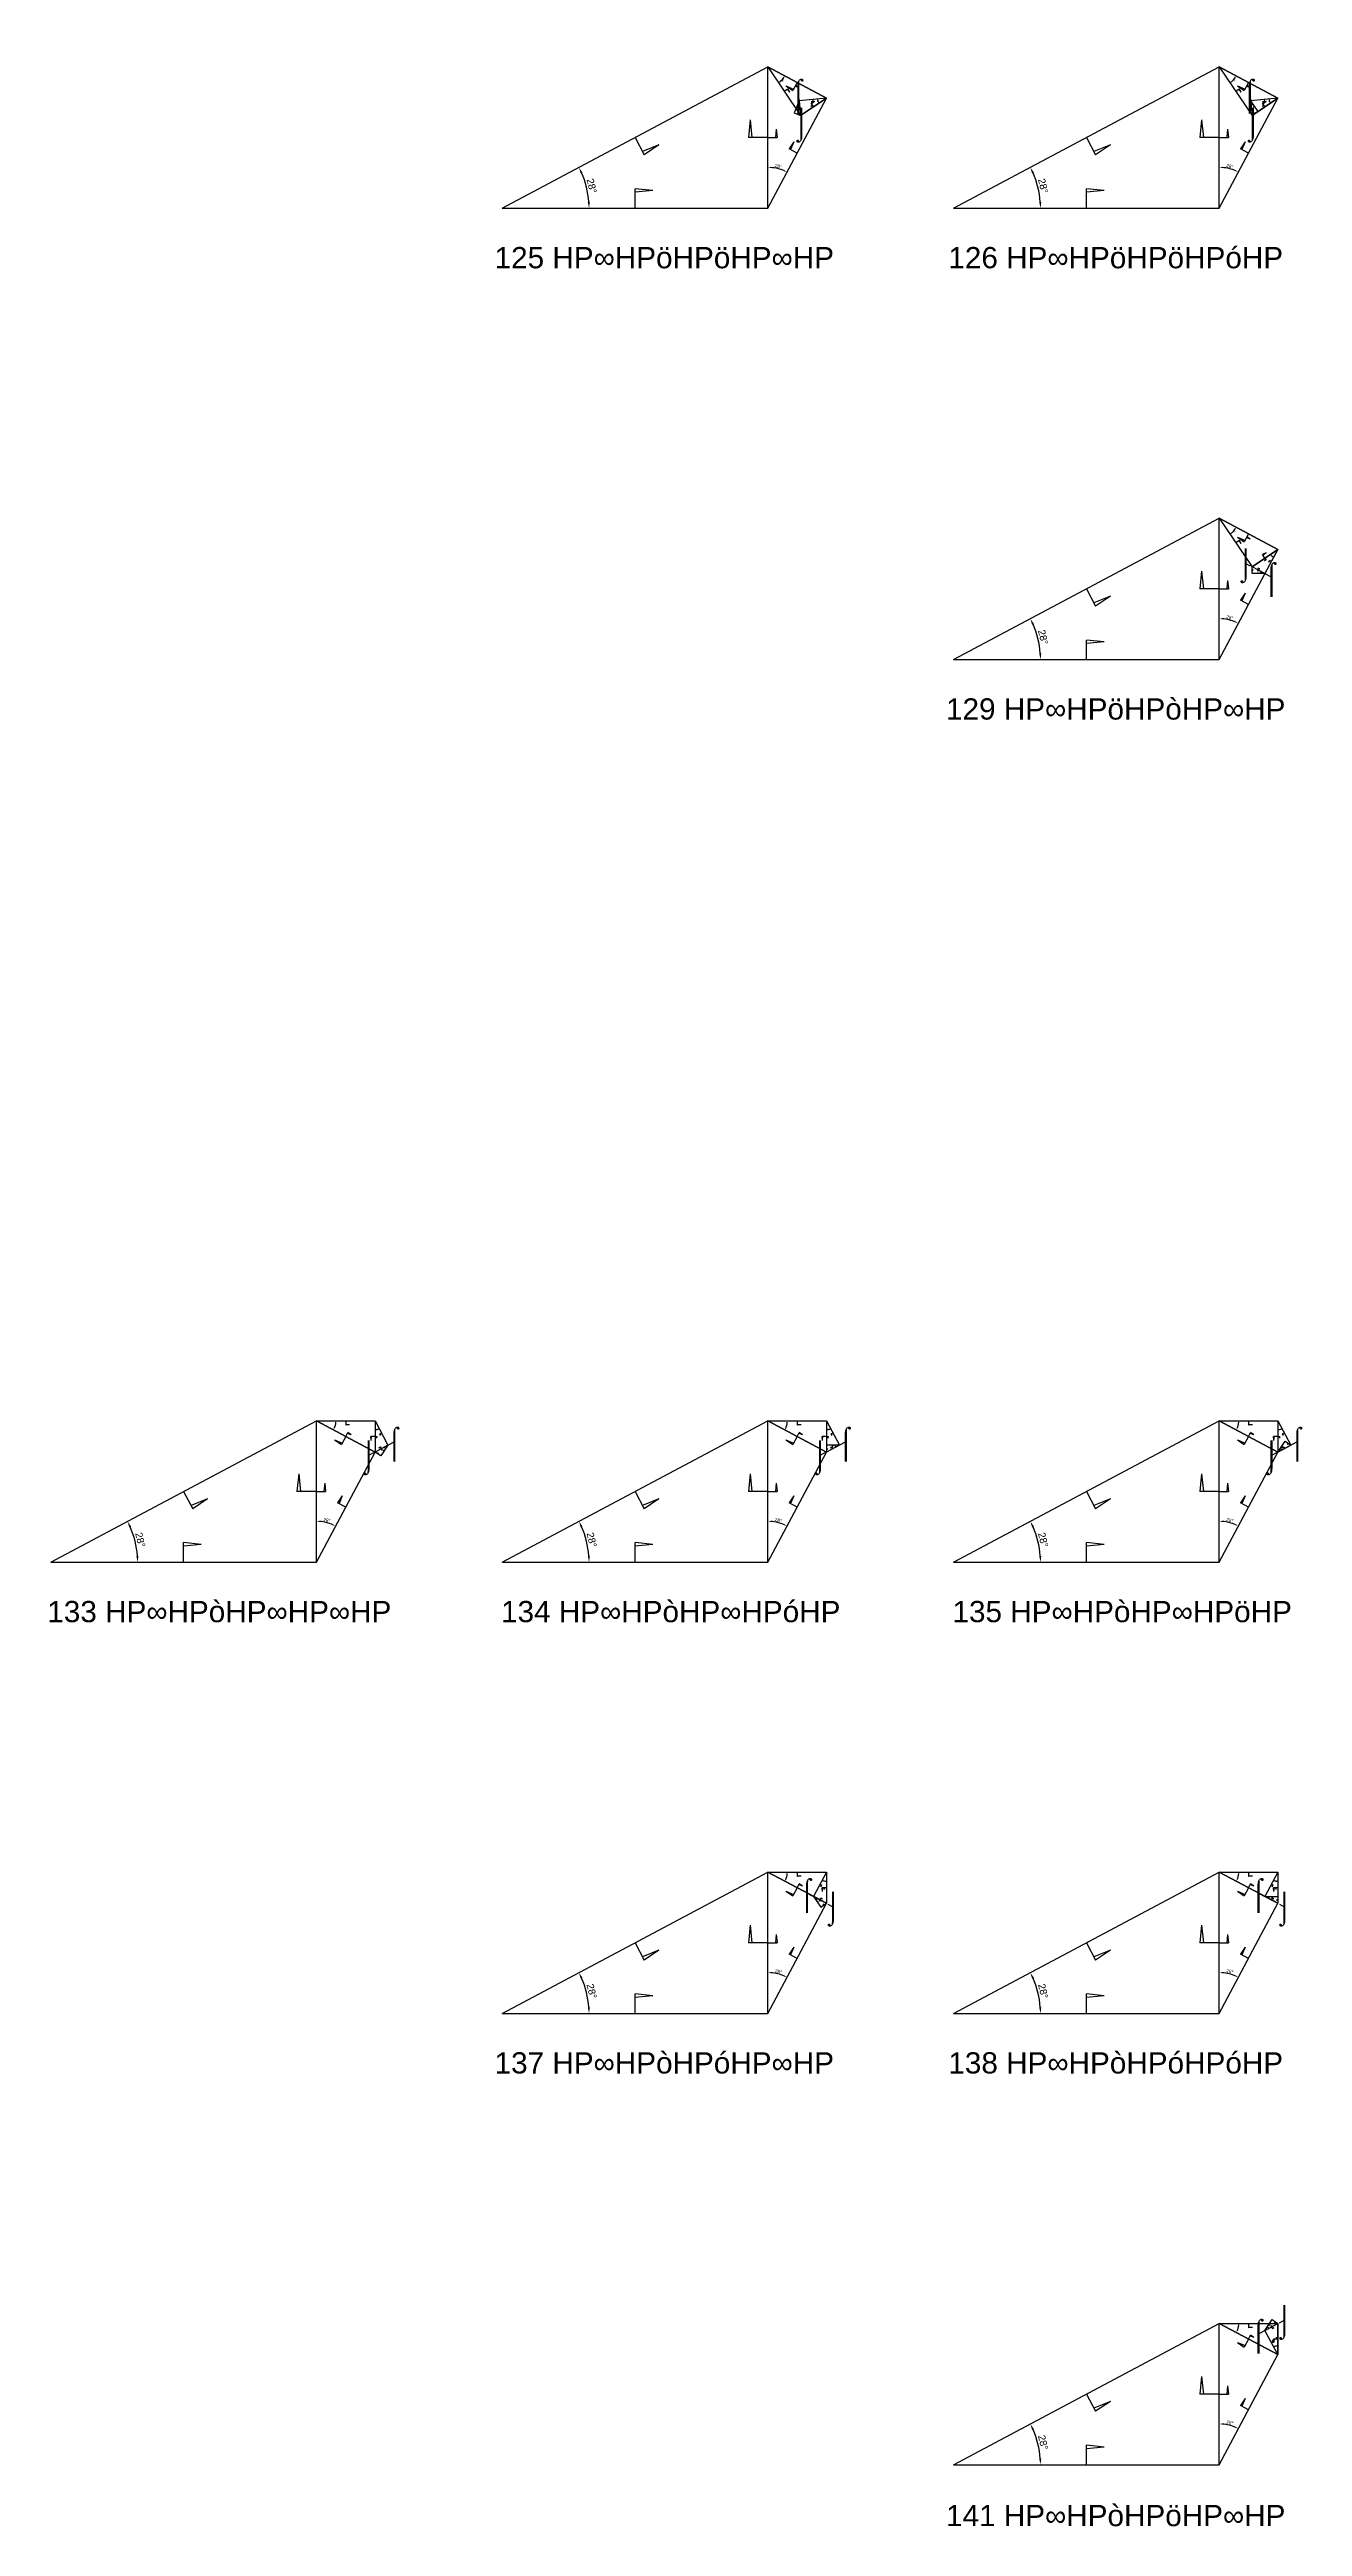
# Model space of a CAD drawing. Header units: millimetres. Extents: x 130683 to 598801, y -2841579 to 24518.
# Drawn here: x 207290 to 278015, y -1210118 to -1070261 of the extents above; entities that cross this region are included whole.
import ezdxf
from ezdxf.enums import TextEntityAlignment as Align

# ---------------------------------------------------------------- set-up
doc = ezdxf.new("R2010")
doc.units = ezdxf.units.MM
doc.header["$PDMODE"] = 35
doc.linetypes.add('DASHED', pattern=[19.05, 12.7, -6.35])
for name, color, linetype in [('BASE', 170, 'Continuous'), ('HYPOTENUSE', 20, 'Continuous'), ('PERPENDICULAR', 90, 'Continuous')]:
    doc.layers.add(name, color=color, linetype=linetype)
doc.styles.add('Arial', font='arial_0.ttf')
doc.dimstyles.new('ISO-25', dxfattribs={"dimtxt": 250, "dimasz": 100, "dimexe": 1.25, "dimexo": 0.625, "dimgap": 100, "dimtad": 1, "dimdec": 0, "dimtxsty": 'Arial', "dimcen": 2.5, "dimadec": 0, "dimazin": 0, "dimtfac": 1, "dimtdec": 0, "dimtmove": 0, "dimatfit": 3, "dimfxl": 1, "dimarcsym": 0})

# ---------------------------------------------------------------- blocks, each defined once
blk = doc.blocks.new('*D11')
at = {"color": 0, "lineweight": -2, "ltscale": 100, "transparency": 16777216}
blk.add_arc((0, 0), 4906, 4.08845, 23.91155, dxfattribs=at)
at = {"color": 0, "ltscale": 100, "transparency": 16777216}
for points in [[(4432, 1963), (4537, 2014), (4332, 2303)], [(4952, 352), (4835, 348), (4906, 0)]]:
    blk.add_solid(points, dxfattribs=at)
at = {"layer": 'Defpoints', "color": 0, "ltscale": 100, "transparency": 16777216}
for p in [(15000, 7976), (0, 0), (0, 0), (4841, 796), (15000, 0)]:
    blk.add_point(p, dxfattribs=at)
at = {"color": 0, "ltscale": 100, "transparency": 16777216, "insert": (5055, 1260), "char_height": 400, "attachment_point": 5, "rotation": 284, "style": 'Arial'}
blk.add_mtext('28°', dxfattribs=at)
blk = doc.blocks.new('SanjoyNathGeometrifyingTrigonometryFundamentalLockedSet')
at = {"color": 114, "linetype": 'DASHED', "ltscale": 100, "true_color": 0x139b48}
for p, q in [((14000, 4987.8), (13900, 3987.8)), ((14000, 4987.8), (14100, 3987.8)), ((15000, 3987.8), (13900, 3987.8))]:
    blk.add_line(p, q, dxfattribs=at)
at = {"color": 242, "linetype": 'DASHED', "ltscale": 100, "true_color": 0xcd2027}
for p, q in [((7500, 3987.8), (8016.4, 3016.6)), ((8852.4, 3574.3), (7922.5, 3193.2)), ((8852.4, 3574.3), (8016.4, 3016.6))]:
    blk.add_line(p, q, dxfattribs=at)
at = {"color": 159, "linetype": 'DASHED', "ltscale": 100, "true_color": 0x22346e}
for p, q in [((7500, 0), (7500, 1100)), ((8500, 1000), (7500, 1100)), ((8500, 1000), (7500, 900))]:
    blk.add_line(p, q, dxfattribs=at)
at = {"layer": 'BASE'}
blk.add_line((0, 0), (15000, 0), dxfattribs=at)
at = {"layer": 'HYPOTENUSE'}
blk.add_line((0, 0), (15000, 7975.6), dxfattribs=at)
at = {"layer": 'PERPENDICULAR'}
blk.add_line((15000, 0), (15000, 7975.6), dxfattribs=at)
at = {"color": 4, "ltscale": 100}
dim = blk.add_angular_dim_2l(base=(4841, 795.6), line1=((0, 0), (15000, 0)), line2=((0, 0), (15000, 7975.6)), dimstyle='ISO-25', override={"dimtxt": 400, "dimasz": 350, "dimgap": 100}, dxfattribs=at)
dim.commit()
dim.dimension.update_dxf_attribs({"geometry": '*D11', "text_midpoint": (5055.4, 1260.5)})

msp = doc.modelspace()

# ---------------------------------------------------------------- linework, layer by layer
at = {"linetype": 'DASHED', "ltscale": 70}
for p, q in [((249558, -1072753), (249731, -1074395)), ((275041, -1072753), (275214, -1074395)), ((276264, -1100049), (274806, -1099274)), ((226755, -1148869), (225298, -1149644)), ((252238, -1148869), (250781, -1149644)), ((277721, -1148869), (276264, -1149644)), ((250052, -1174352), (251509, -1175127)), ((275535, -1174352), (276992, -1175127)), ((275535, -1199239), (276992, -1198464))]:
    msp.add_line(p, q, dxfattribs=at)

# ---------------------------------------------------------------- block references
at = {"linetype": 'DASHED'}
for p in [(232839, -1079219), (258322, -1079219), (258322, -1104702), (207356, -1155668), (232839, -1155668), (258322, -1155668), (232839, -1181151), (258322, -1181151), (258322, -1206633)]:
    msp.add_blockref('SanjoyNathGeometrifyingTrigonometryFundamentalLockedSet', p, dxfattribs=at)
at = {"linetype": 'DASHED', "ltscale": 100}
for p, xscale, yscale, zscale, rotation in [((247839, -1079219), 0.4694715627858909, 0.4694715627858909, 0.4694715627858909, 62), ((247839, -1071244), 0.220403548264628, 0.220403548264628, 0.220403548264628, 304.0000000000001), ((273322, -1079219), 0.4694715627858909, 0.4694715627858909, 0.4694715627858909, 62), ((273322, -1071244), 0.220403548264628, 0.220403548264628, 0.220403548264628, 304.0000000000001), ((249601, -1073164), 0.04857772408763799, 0.04857772408763799, 0.04857772408763799, 248.0000000000011), ((251145, -1073002), 0.103473198247351, 0.103473198247351, 0.103473198247351, 185.9999999999999), ((275084, -1073164), -0.04857772408763799, 0.04857772408763799, 0.04857772408763799, 124.0000000000013), ((276628, -1073002), 0.103473198247351, 0.103473198247351, 0.103473198247351, 185.9999999999999), ((273322, -1096727), 0.220403548264628, 0.220403548264628, 0.220403548264628, 304.0000000000001), ((273322, -1104702), 0.4694715627858909, 0.4694715627858909, 0.4694715627858909, 62), ((276628, -1098484), -0.103473198247351, 0.103473198247351, 0.103473198247351, 61.99999999999994), ((275899, -1099855), -0.048577724087638, 0.04857772408763799, 0.048577724087638, 359.9999999999994), ((222356, -1155668), 0.4694715627858909, 0.4694715627858909, 0.4694715627858909, 62), ((222356, -1147692), -0.220403548264628, 0.220403548264628, 0.220403548264628, 180), ((225662, -1147692), -0.10347319824735, 0.10347319824735, 0.10347319824735, 118), ((247839, -1155668), 0.4694715627858909, 0.4694715627858909, 0.4694715627858909, 62), ((247839, -1147692), -0.220403548264628, 0.220403548264628, 0.220403548264628, 180), ((251145, -1147692), -0.10347319824735, 0.10347319824735, 0.10347319824735, 118), ((273322, -1155668), 0.4694715627858909, 0.4694715627858909, 0.4694715627858909, 62), ((273322, -1147692), -0.220403548264628, 0.220403548264628, 0.220403548264628, 180), ((276628, -1147692), -0.10347319824735, 0.10347319824735, 0.10347319824735, 118), ((226391, -1149063), -0.04857772408763799, 0.04857772408763799, 0.048577724087638, 56.00000000000116), ((251874, -1149063), 0.048577724087638, 0.048577724087638, 0.048577724087638, 180), ((276628, -1149450), -0.04857772408763799, 0.04857772408763799, 0.048577724087638, 236.0000000000012), ((247839, -1181151), 0.4694715627858909, 0.4694715627858909, 0.4694715627858909, 62), ((247839, -1173175), -0.220403548264628, 0.220403548264628, 0.220403548264628, 180), ((251145, -1173175), 0.10347319824735, 0.10347319824735, 0.10347319824735, 242), ((273322, -1181151), 0.4694715627858909, 0.4694715627858909, 0.4694715627858909, 62), ((273322, -1173175), -0.220403548264628, 0.220403548264628, 0.220403548264628, 180), ((276628, -1173175), 0.10347319824735, 0.10347319824735, 0.10347319824735, 242), ((250416, -1174545), 0.04857772408763799, 0.04857772408763799, 0.04857772408763799, 303.9999999999994), ((275899, -1174545), -0.04857772408763798, 0.04857772408763799, 0.04857772408763799, 180), ((275899, -1199045), -0.04857772408763799, 0.04857772408763799, 0.048577724087638, 236.0000000000012), ((273322, -1206633), 0.4694715627858909, 0.4694715627858909, 0.4694715627858909, 62), ((273322, -1198658), -0.220403548264628, 0.220403548264628, 0.220403548264628, 180), ((276628, -1200416), -0.10347319824735, 0.10347319824735, 0.10347319824735, 298)]:
    msp.add_blockref('SanjoyNathGeometrifyingTrigonometryFundamentalLockedSet', p, dxfattribs=dict(at, xscale=xscale, yscale=yscale, zscale=zscale, rotation=rotation))

# ---------------------------------------------------------------- texts
at = {"linetype": 'DASHED', "ltscale": 100, "style": 'Arial'}
for s, p in [('⌠', (249558, -1072753)), ('⌠', (275041, -1072753)), ('⌡', (249731, -1074395)), ('⌡', (275214, -1074395)), ('125 HP∞HPöHPöHP∞HP', (241992, -1082011)), ('126 HP∞HPöHPöHPóHP', (267475, -1082011)), ('⌡', (274806, -1099274)), ('⌠', (276264, -1100049)), ('129 HP∞HPöHPòHP∞HP', (267475, -1107494)), ('⌠', (226755, -1148869)), ('⌠', (252238, -1148869)), ('⌠', (277721, -1148869)), ('⌡', (225298, -1149644)), ('⌡', (250781, -1149644)), ('⌡', (276264, -1149644)), ('133 HP∞HPòHP∞HP∞HP', (216874, -1158459)), ('134 HP∞HPòHP∞HPóHP', (242356, -1158459)), ('135 HP∞HPòHP∞HPöHP', (267839, -1158459)), ('⌠', (250052, -1174352)), ('⌡', (251509, -1175127)), ('⌠', (275535, -1174352)), ('⌡', (276992, -1175127)), ('137 HP∞HPòHPóHP∞HP', (241992, -1183942)), ('138 HP∞HPòHPóHPóHP', (267475, -1183942)), ('⌠', (275535, -1199239)), ('⌡', (276992, -1198464)), ('141 HP∞HPòHPöHP∞HP', (267475, -1209501))]:
    msp.add_text(s, height=1200, dxfattribs=at).set_placement(p, align=Align.MIDDLE_CENTER)

doc.saveas('drawing.dxf')
